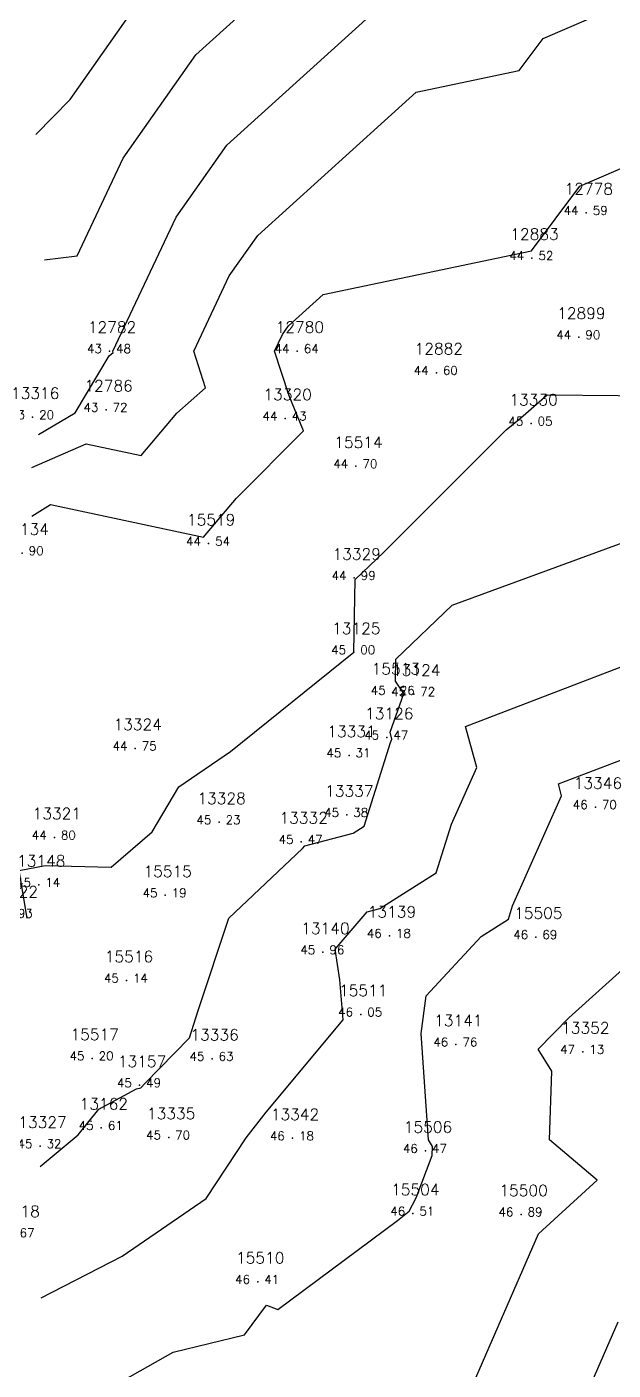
# Model space of a CAD drawing. Header units: millimetres. Extents: x 1412565 to 1412813, y 4931476 to 4931699.
# Drawn here: x 1412748.64 to 1412762.13, y 4931629.59 to 4931660.49 of the extents above; entities that cross this region are included whole.
import ezdxf
from ezdxf.enums import TextEntityAlignment as Align

# ---------------------------------------------------------------- set-up
doc = ezdxf.new("R2010")
doc.units = ezdxf.units.MM
for name, color, linetype in [('CIVIL', 50, 'Continuous'), ('CIVIL-DRAW', 80, 'Continuous'), ('CIVIL-NONAME', 130, 'Continuous'), ('CIVIL-TEXT', 240, 'Continuous'), ('CIVIL-Z', 50, 'Continuous'), ('Tcontours0', 7, 'Continuous'), ('Tcontours1', 7, 'Continuous'), ('Tcontours2', 7, 'Continuous')]:
    doc.layers.add(name, color=color, linetype=linetype)
doc.styles.add('CIVILCADMAIN', font='TXT.SHX')
doc.styles.get("Standard").update_dxf_attribs({"font": 'arial.ttf'})

# ---------------------------------------------------------------- blocks, each defined once
blk = doc.blocks.new('CIVIL-ZZ')
at = {"layer": 'CIVIL-DRAW'}
blk.add_point((0, 0), dxfattribs=at)
at = {"layer": 'CIVIL-NONAME'}
blk.add_attdef('NAME', text='', height=1.8, dxfattribs=at).set_placement((0, 2.1), align=Align.CENTER)
at = {"layer": 'CIVIL-TEXT', "flags": 8}
blk.add_attdef('TEXT', text='', height=2, dxfattribs=at).set_placement((0.2, -3.3), align=Align.CENTER)
at = {"layer": 'CIVIL-Z'}
blk.add_attdef('Z1', text='', height=1.6, dxfattribs=at).set_placement((-0.75, -0.225), align=Align.RIGHT)
blk.add_attdef('Z2', (0.75, -0.225), '', height=1.6, dxfattribs=at)

msp = doc.modelspace()

# ---------------------------------------------------------------- linework, layer by layer
at = {"layer": 'Tcontours0', "elevation": 45}
msp.add_lwpolyline([(1412748.646, 4931639.986), (1412748.461, 4931641.078), (1412749.058, 4931641.199), (1412750.578, 4931641.158), (1412751.522, 4931641.97), (1412752.135, 4931643.005), (1412753.326, 4931643.819), (1412756.16, 4931646.1), (1412756.189, 4931647.773), (1412756.848, 4931648.402), (1412759.664, 4931651.22), (1412759.998, 4931651.49), (1412760.607, 4931652.023), (1412763.876, 4931651.995)], dxfattribs=at)
at = {"layer": 'Tcontours1'}
for points, elevation in [([(1412749.042, 4931655.13), (1412749.791, 4931655.224), (1412750.852, 4931657.465), (1412752.526, 4931659.843), (1412756.986, 4931663.879)], 43), ([(1412748.753, 4931650.35), (1412750.002, 4931650.897), (1412751.266, 4931650.628), (1412752.085, 4931651.601), (1412752.751, 4931652.182), (1412752.477, 4931653.03), (1412753.296, 4931654.761), (1412753.949, 4931655.689), (1412757.596, 4931658.988), (1412759.967, 4931659.484), (1412760.516, 4931660.22), (1412761.62, 4931660.694)], 44), ([(1412748.965, 4931631.253), (1412750.831, 4931632.213), (1412752.766, 4931633.537), (1412753.681, 4931634.928), (1412754.145, 4931635.519), (1412755.913, 4931637.649), (1412755.837, 4931638.564), (1412755.728, 4931639.269), (1412756.465, 4931640.128), (1412756.759, 4931640.206), (1412758.059, 4931641.03), (1412758.41, 4931642.146), (1412758.988, 4931643.451), (1412758.734, 4931644.397), (1412763.834, 4931646.345)], 46), ([(1412758.556, 4931628.456), (1412760.413, 4931632.725), (1412761.761, 4931633.959), (1412760.661, 4931634.884), (1412760.717, 4931636.461), (1412760.404, 4931636.97), (1412761.111, 4931637.69), (1412762.66, 4931639.09)], 47)]:
    msp.add_lwpolyline(points, dxfattribs=dict(at, elevation=elevation))
at = {"layer": 'Tcontours2'}
for points, elevation in [([(1412748.907, 4931651.11), (1412749.745, 4931651.608), (1412750.533, 4931652.917), (1412750.625, 4931652.997), (1412750.614, 4931653.03), (1412752.074, 4931656.113), (1412753.238, 4931657.766), (1412759.637, 4931663.556)], 43.5), ([(1412748.842, 4931658.01), (1412749.631, 4931658.817), (1412751.815, 4931661.92)], 42.5), ([(1412748.753, 4931649.233), (1412749.184, 4931649.499), (1412752.705, 4931648.75), (1412753.46, 4931649.647), (1412755.003, 4931651.195), (1412754.673, 4931651.997), (1412754.339, 4931653.03), (1412754.518, 4931653.409), (1412754.661, 4931653.612), (1412755.458, 4931654.333), (1412760.249, 4931655.336), (1412761.358, 4931656.822), (1412763.59, 4931657.78), (1412763.627, 4931656.11), (1412764.367, 4931656.842), (1412764.76, 4931656.77), (1412766.407, 4931657.301), (1412766.489, 4931657.188), (1412766.76, 4931657.595), (1412767.23, 4931659.536), (1412768.576, 4931661.428)], 44.5), ([(1412748.941, 4931634.269), (1412749.815, 4931635.001), (1412750.294, 4931635.589), (1412751.157, 4931636.058), (1412751.262, 4931636.083), (1412751.349, 4931636.184), (1412752.377, 4931637.228), (1412752.581, 4931637.861), (1412753.281, 4931639.983), (1412754.981, 4931641.584), (1412755.036, 4931641.649), (1412756.147, 4931641.943), (1412756.398, 4931642.103), (1412757.004, 4931644.027), (1412757.037, 4931644.101), (1412756.994, 4931644.26), (1412757.315, 4931645.154), (1412757.118, 4931645.433), (1412757.127, 4931645.945), (1412758.427, 4931647.182), (1412763.425, 4931649.019)], 45.5), ([(1412749.264, 4931628.453), (1412752, 4931630), (1412753.643, 4931630.397), (1412754.153, 4931631.08), (1412754.41, 4931630.982), (1412757.163, 4931633.033), (1412757.436, 4931633.242), (1412757.592, 4931633.55), (1412757.967, 4931634.526), (1412757.975, 4931634.734), (1412757.882, 4931634.883), (1412757.708, 4931637.333), (1412757.824, 4931638.201), (1412759.095, 4931639.561), (1412759.719, 4931639.958), (1412759.816, 4931640.265), (1412760.94, 4931642.8), (1412760.867, 4931643.071), (1412762.324, 4931643.627)], 46.5), ([(1412761.049, 4931627.957), (1412762.243, 4931630.702)], 47.5)]:
    msp.add_lwpolyline(points, dxfattribs=dict(at, elevation=elevation))

# ---------------------------------------------------------------- block references
at = {"layer": 'CIVIL'}
ref = msp.add_blockref('CIVIL-ZZ', (1412761.51, 4931656.21, 44.59), dxfattribs=dict(at, xscale=0.2, yscale=0.2))
ref.add_attrib('Z2', '59', (1412761.66, 4931656.165), dxfattribs={"layer": 'CIVIL-Z', "height": 0.2, "style": 'CIVILCADMAIN'})
ref.add_attrib('Z1', '44', (1412760.99, 4931656.165), dxfattribs={"layer": 'CIVIL-Z', "height": 0.2, "style": 'CIVILCADMAIN'})
ref.add_attrib('NAME', '12778', (1412761.01, 4931656.63), dxfattribs={"layer": 'CIVIL-NONAME', "height": 0.26, "style": 'CIVILCADMAIN'})
ref = msp.add_blockref('CIVIL-ZZ', (1412760.26, 4931655.17, 44.52), dxfattribs=dict(at, xscale=0.2, yscale=0.2))
ref.add_attrib('Z2', '52', (1412760.41, 4931655.125), dxfattribs={"layer": 'CIVIL-Z', "height": 0.2, "style": 'CIVILCADMAIN'})
ref.add_attrib('Z1', '44', (1412759.74, 4931655.125), dxfattribs={"layer": 'CIVIL-Z', "height": 0.2, "style": 'CIVILCADMAIN'})
ref.add_attrib('NAME', '12883', (1412759.76, 4931655.59), dxfattribs={"layer": 'CIVIL-NONAME', "height": 0.26, "style": 'CIVILCADMAIN'})
ref = msp.add_blockref('CIVIL-ZZ', (1412761.34, 4931653.35, 44.9), dxfattribs=dict(at, xscale=0.2, yscale=0.2))
ref.add_attrib('Z2', '90', (1412761.49, 4931653.305), dxfattribs={"layer": 'CIVIL-Z', "height": 0.2, "style": 'CIVILCADMAIN'})
ref.add_attrib('Z1', '44', (1412760.82, 4931653.305), dxfattribs={"layer": 'CIVIL-Z', "height": 0.2, "style": 'CIVILCADMAIN'})
ref.add_attrib('NAME', '12899', (1412760.84, 4931653.77), dxfattribs={"layer": 'CIVIL-NONAME', "height": 0.26, "style": 'CIVILCADMAIN'})
ref = msp.add_blockref('CIVIL-ZZ', (1412750.54, 4931653.03, 43.48), dxfattribs=dict(at, xscale=0.2, yscale=0.2))
ref.add_attrib('Z2', '48', (1412750.69, 4931652.985), dxfattribs={"layer": 'CIVIL-Z', "height": 0.2, "style": 'CIVILCADMAIN'})
ref.add_attrib('Z1', '43', (1412750.02, 4931652.985), dxfattribs={"layer": 'CIVIL-Z', "height": 0.2, "style": 'CIVILCADMAIN'})
ref.add_attrib('NAME', '12782', (1412750.04, 4931653.45), dxfattribs={"layer": 'CIVIL-NONAME', "height": 0.26, "style": 'CIVILCADMAIN'})
ref = msp.add_blockref('CIVIL-ZZ', (1412754.86, 4931653.03, 44.64), dxfattribs=dict(at, xscale=0.2, yscale=0.2))
ref.add_attrib('Z2', '64', (1412755.01, 4931652.985), dxfattribs={"layer": 'CIVIL-Z', "height": 0.2, "style": 'CIVILCADMAIN'})
ref.add_attrib('Z1', '44', (1412754.34, 4931652.985), dxfattribs={"layer": 'CIVIL-Z', "height": 0.2, "style": 'CIVILCADMAIN'})
ref.add_attrib('NAME', '12780', (1412754.36, 4931653.45), dxfattribs={"layer": 'CIVIL-NONAME', "height": 0.26, "style": 'CIVILCADMAIN'})
ref = msp.add_blockref('CIVIL-ZZ', (1412758.06, 4931652.53, 44.6), dxfattribs=dict(at, xscale=0.2, yscale=0.2))
ref.add_attrib('Z2', '60', (1412758.21, 4931652.485), dxfattribs={"layer": 'CIVIL-Z', "height": 0.2, "style": 'CIVILCADMAIN'})
ref.add_attrib('Z1', '44', (1412757.54, 4931652.485), dxfattribs={"layer": 'CIVIL-Z', "height": 0.2, "style": 'CIVILCADMAIN'})
ref.add_attrib('NAME', '12882', (1412757.56, 4931652.95), dxfattribs={"layer": 'CIVIL-NONAME', "height": 0.26, "style": 'CIVILCADMAIN'})
ref = msp.add_blockref('CIVIL-ZZ', (1412750.46, 4931651.68, 43.72), dxfattribs=dict(at, xscale=0.2, yscale=0.2))
ref.add_attrib('Z2', '72', (1412750.61, 4931651.635), dxfattribs={"layer": 'CIVIL-Z', "height": 0.2, "style": 'CIVILCADMAIN'})
ref.add_attrib('Z1', '43', (1412749.94, 4931651.635), dxfattribs={"layer": 'CIVIL-Z', "height": 0.2, "style": 'CIVILCADMAIN'})
ref.add_attrib('NAME', '12786', (1412749.96, 4931652.1), dxfattribs={"layer": 'CIVIL-NONAME', "height": 0.26, "style": 'CIVILCADMAIN'})
ref = msp.add_blockref('CIVIL-ZZ', (1412748.77, 4931651.51, 43.2), dxfattribs=dict(at, xscale=0.2, yscale=0.2))
ref.add_attrib('Z2', '20', (1412748.92, 4931651.465), dxfattribs={"layer": 'CIVIL-Z', "height": 0.2, "style": 'CIVILCADMAIN'})
ref.add_attrib('Z1', '43', (1412748.25, 4931651.465), dxfattribs={"layer": 'CIVIL-Z', "height": 0.2, "style": 'CIVILCADMAIN'})
ref.add_attrib('NAME', '13316', (1412748.27, 4931651.93), dxfattribs={"layer": 'CIVIL-NONAME', "height": 0.26, "style": 'CIVILCADMAIN'})
ref = msp.add_blockref('CIVIL-ZZ', (1412754.58, 4931651.48, 44.43), dxfattribs=dict(at, xscale=0.2, yscale=0.2))
ref.add_attrib('Z2', '43', (1412754.73, 4931651.435), dxfattribs={"layer": 'CIVIL-Z', "height": 0.2, "style": 'CIVILCADMAIN'})
ref.add_attrib('Z1', '44', (1412754.06, 4931651.435), dxfattribs={"layer": 'CIVIL-Z', "height": 0.2, "style": 'CIVILCADMAIN'})
ref.add_attrib('NAME', '13320', (1412754.08, 4931651.9), dxfattribs={"layer": 'CIVIL-NONAME', "height": 0.26, "style": 'CIVILCADMAIN'})
ref = msp.add_blockref('CIVIL-ZZ', (1412760.24, 4931651.36, 45.05), dxfattribs=dict(at, xscale=0.2, yscale=0.2))
ref.add_attrib('Z2', '05', (1412760.39, 4931651.315), dxfattribs={"layer": 'CIVIL-Z', "height": 0.2, "style": 'CIVILCADMAIN'})
ref.add_attrib('Z1', '45', (1412759.72, 4931651.315), dxfattribs={"layer": 'CIVIL-Z', "height": 0.2, "style": 'CIVILCADMAIN'})
ref.add_attrib('NAME', '13330', (1412759.74, 4931651.78), dxfattribs={"layer": 'CIVIL-NONAME', "height": 0.26, "style": 'CIVILCADMAIN'})
ref = msp.add_blockref('CIVIL-ZZ', (1412756.21, 4931650.38, 44.7), dxfattribs=dict(at, xscale=0.2, yscale=0.2))
ref.add_attrib('Z2', '70', (1412756.36, 4931650.335), dxfattribs={"layer": 'CIVIL-Z', "height": 0.2, "style": 'CIVILCADMAIN'})
ref.add_attrib('Z1', '44', (1412755.69, 4931650.335), dxfattribs={"layer": 'CIVIL-Z', "height": 0.2, "style": 'CIVILCADMAIN'})
ref.add_attrib('NAME', '15514', (1412755.71, 4931650.8), dxfattribs={"layer": 'CIVIL-NONAME', "height": 0.26, "style": 'CIVILCADMAIN'})
ref = msp.add_blockref('CIVIL-ZZ', (1412752.82, 4931648.6, 44.54), dxfattribs=dict(at, xscale=0.2, yscale=0.2))
ref.add_attrib('Z2', '54', (1412752.97, 4931648.555), dxfattribs={"layer": 'CIVIL-Z', "height": 0.2, "style": 'CIVILCADMAIN'})
ref.add_attrib('Z1', '44', (1412752.3, 4931648.555), dxfattribs={"layer": 'CIVIL-Z', "height": 0.2, "style": 'CIVILCADMAIN'})
ref.add_attrib('NAME', '15519', (1412752.32, 4931649.02), dxfattribs={"layer": 'CIVIL-NONAME', "height": 0.26, "style": 'CIVILCADMAIN'})
ref = msp.add_blockref('CIVIL-ZZ', (1412748.53, 4931648.38, 44.9), dxfattribs=dict(at, xscale=0.2, yscale=0.2))
ref.add_attrib('Z2', '90', (1412748.68, 4931648.335), dxfattribs={"layer": 'CIVIL-Z', "height": 0.2, "style": 'CIVILCADMAIN'})
ref.add_attrib('Z1', '44', (1412748.01, 4931648.335), dxfattribs={"layer": 'CIVIL-Z', "height": 0.2, "style": 'CIVILCADMAIN'})
ref.add_attrib('NAME', '13134', (1412748.03, 4931648.8), dxfattribs={"layer": 'CIVIL-NONAME', "height": 0.26, "style": 'CIVILCADMAIN'})
ref = msp.add_blockref('CIVIL-ZZ', (1412756.17, 4931647.81, 44.99), dxfattribs=dict(at, xscale=0.2, yscale=0.2))
ref.add_attrib('Z2', '99', (1412756.32, 4931647.765), dxfattribs={"layer": 'CIVIL-Z', "height": 0.2, "style": 'CIVILCADMAIN'})
ref.add_attrib('Z1', '44', (1412755.65, 4931647.765), dxfattribs={"layer": 'CIVIL-Z', "height": 0.2, "style": 'CIVILCADMAIN'})
ref.add_attrib('NAME', '13329', (1412755.67, 4931648.23), dxfattribs={"layer": 'CIVIL-NONAME', "height": 0.26, "style": 'CIVILCADMAIN'})
ref = msp.add_blockref('CIVIL-ZZ', (1412756.16, 4931646.1, 45), dxfattribs=dict(at, xscale=0.2, yscale=0.2))
ref.add_attrib('Z2', '00', (1412756.31, 4931646.055), dxfattribs={"layer": 'CIVIL-Z', "height": 0.2, "style": 'CIVILCADMAIN'})
ref.add_attrib('Z1', '45', (1412755.64, 4931646.055), dxfattribs={"layer": 'CIVIL-Z', "height": 0.2, "style": 'CIVILCADMAIN'})
ref.add_attrib('NAME', '13125', (1412755.66, 4931646.52), dxfattribs={"layer": 'CIVIL-NONAME', "height": 0.26, "style": 'CIVILCADMAIN'})
ref = msp.add_blockref('CIVIL-ZZ', (1412757.07, 4931645.17, 45.26), dxfattribs=dict(at, xscale=0.2, yscale=0.2))
ref.add_attrib('Z2', '26', (1412757.22, 4931645.125), dxfattribs={"layer": 'CIVIL-Z', "height": 0.2, "style": 'CIVILCADMAIN'})
ref.add_attrib('Z1', '45', (1412756.55, 4931645.125), dxfattribs={"layer": 'CIVIL-Z', "height": 0.2, "style": 'CIVILCADMAIN'})
ref.add_attrib('NAME', '15513', (1412756.57, 4931645.59), dxfattribs={"layer": 'CIVIL-NONAME', "height": 0.26, "style": 'CIVILCADMAIN'})
ref = msp.add_blockref('CIVIL-ZZ', (1412757.54, 4931645.14, 45.72), dxfattribs=dict(at, xscale=0.2, yscale=0.2))
ref.add_attrib('Z2', '72', (1412757.69, 4931645.095), dxfattribs={"layer": 'CIVIL-Z', "height": 0.2, "style": 'CIVILCADMAIN'})
ref.add_attrib('Z1', '45', (1412757.02, 4931645.095), dxfattribs={"layer": 'CIVIL-Z', "height": 0.2, "style": 'CIVILCADMAIN'})
ref.add_attrib('NAME', '13124', (1412757.04, 4931645.56), dxfattribs={"layer": 'CIVIL-NONAME', "height": 0.26, "style": 'CIVILCADMAIN'})
ref = msp.add_blockref('CIVIL-ZZ', (1412756.92, 4931644.14, 45.47), dxfattribs=dict(at, xscale=0.2, yscale=0.2))
ref.add_attrib('Z2', '47', (1412757.07, 4931644.095), dxfattribs={"layer": 'CIVIL-Z', "height": 0.2, "style": 'CIVILCADMAIN'})
ref.add_attrib('Z1', '45', (1412756.4, 4931644.095), dxfattribs={"layer": 'CIVIL-Z', "height": 0.2, "style": 'CIVILCADMAIN'})
ref.add_attrib('NAME', '13126', (1412756.42, 4931644.56), dxfattribs={"layer": 'CIVIL-NONAME', "height": 0.26, "style": 'CIVILCADMAIN'})
ref = msp.add_blockref('CIVIL-ZZ', (1412751.13, 4931643.89, 44.75), dxfattribs=dict(at, xscale=0.2, yscale=0.2))
ref.add_attrib('Z2', '75', (1412751.28, 4931643.845), dxfattribs={"layer": 'CIVIL-Z', "height": 0.2, "style": 'CIVILCADMAIN'})
ref.add_attrib('Z1', '44', (1412750.61, 4931643.845), dxfattribs={"layer": 'CIVIL-Z', "height": 0.2, "style": 'CIVILCADMAIN'})
ref.add_attrib('NAME', '13324', (1412750.63, 4931644.31), dxfattribs={"layer": 'CIVIL-NONAME', "height": 0.26, "style": 'CIVILCADMAIN'})
ref = msp.add_blockref('CIVIL-ZZ', (1412756.05, 4931643.73, 45.31), dxfattribs=dict(at, xscale=0.2, yscale=0.2))
ref.add_attrib('Z2', '31', (1412756.2, 4931643.685), dxfattribs={"layer": 'CIVIL-Z', "height": 0.2, "style": 'CIVILCADMAIN'})
ref.add_attrib('Z1', '45', (1412755.53, 4931643.685), dxfattribs={"layer": 'CIVIL-Z', "height": 0.2, "style": 'CIVILCADMAIN'})
ref.add_attrib('NAME', '13331', (1412755.55, 4931644.15), dxfattribs={"layer": 'CIVIL-NONAME', "height": 0.26, "style": 'CIVILCADMAIN'})
ref = msp.add_blockref('CIVIL-ZZ', (1412761.72, 4931642.54, 46.7), dxfattribs=dict(at, xscale=0.2, yscale=0.2))
ref.add_attrib('Z2', '70', (1412761.87, 4931642.495), dxfattribs={"layer": 'CIVIL-Z', "height": 0.2, "style": 'CIVILCADMAIN'})
ref.add_attrib('Z1', '46', (1412761.2, 4931642.495), dxfattribs={"layer": 'CIVIL-Z', "height": 0.2, "style": 'CIVILCADMAIN'})
ref.add_attrib('NAME', '13346', (1412761.22, 4931642.96), dxfattribs={"layer": 'CIVIL-NONAME', "height": 0.26, "style": 'CIVILCADMAIN'})
ref = msp.add_blockref('CIVIL-ZZ', (1412753.06, 4931642.19, 45.23), dxfattribs=dict(at, xscale=0.2, yscale=0.2))
ref.add_attrib('Z2', '23', (1412753.21, 4931642.145), dxfattribs={"layer": 'CIVIL-Z', "height": 0.2, "style": 'CIVILCADMAIN'})
ref.add_attrib('Z1', '45', (1412752.54, 4931642.145), dxfattribs={"layer": 'CIVIL-Z', "height": 0.2, "style": 'CIVILCADMAIN'})
ref.add_attrib('NAME', '13328', (1412752.56, 4931642.61), dxfattribs={"layer": 'CIVIL-NONAME', "height": 0.26, "style": 'CIVILCADMAIN'})
ref = msp.add_blockref('CIVIL-ZZ', (1412756, 4931642.36, 45.38), dxfattribs=dict(at, xscale=0.2, yscale=0.2))
ref.add_attrib('Z2', '38', (1412756.15, 4931642.315), dxfattribs={"layer": 'CIVIL-Z', "height": 0.2, "style": 'CIVILCADMAIN'})
ref.add_attrib('Z1', '45', (1412755.48, 4931642.315), dxfattribs={"layer": 'CIVIL-Z', "height": 0.2, "style": 'CIVILCADMAIN'})
ref.add_attrib('NAME', '13337', (1412755.5, 4931642.78), dxfattribs={"layer": 'CIVIL-NONAME', "height": 0.26, "style": 'CIVILCADMAIN'})
ref = msp.add_blockref('CIVIL-ZZ', (1412749.27, 4931641.84, 44.8), dxfattribs=dict(at, xscale=0.2, yscale=0.2))
ref.add_attrib('Z2', '80', (1412749.42, 4931641.795), dxfattribs={"layer": 'CIVIL-Z', "height": 0.2, "style": 'CIVILCADMAIN'})
ref.add_attrib('Z1', '44', (1412748.75, 4931641.795), dxfattribs={"layer": 'CIVIL-Z', "height": 0.2, "style": 'CIVILCADMAIN'})
ref.add_attrib('NAME', '13321', (1412748.77, 4931642.26), dxfattribs={"layer": 'CIVIL-NONAME', "height": 0.26, "style": 'CIVILCADMAIN'})
ref = msp.add_blockref('CIVIL-ZZ', (1412754.95, 4931641.74, 45.47), dxfattribs=dict(at, xscale=0.2, yscale=0.2))
ref.add_attrib('Z2', '47', (1412755.1, 4931641.695), dxfattribs={"layer": 'CIVIL-Z', "height": 0.2, "style": 'CIVILCADMAIN'})
ref.add_attrib('Z1', '45', (1412754.43, 4931641.695), dxfattribs={"layer": 'CIVIL-Z', "height": 0.2, "style": 'CIVILCADMAIN'})
ref.add_attrib('NAME', '13332', (1412754.45, 4931642.16), dxfattribs={"layer": 'CIVIL-NONAME', "height": 0.26, "style": 'CIVILCADMAIN'})
ref = msp.add_blockref('CIVIL-ZZ', (1412748.91, 4931640.75, 45.14), dxfattribs=dict(at, xscale=0.2, yscale=0.2))
ref.add_attrib('Z2', '14', (1412749.06, 4931640.705), dxfattribs={"layer": 'CIVIL-Z', "height": 0.2, "style": 'CIVILCADMAIN'})
ref.add_attrib('Z1', '45', (1412748.39, 4931640.705), dxfattribs={"layer": 'CIVIL-Z', "height": 0.2, "style": 'CIVILCADMAIN'})
ref.add_attrib('NAME', '13148', (1412748.41, 4931641.17), dxfattribs={"layer": 'CIVIL-NONAME', "height": 0.26, "style": 'CIVILCADMAIN'})
ref = msp.add_blockref('CIVIL-ZZ', (1412751.82, 4931640.51, 45.19), dxfattribs=dict(at, xscale=0.2, yscale=0.2))
ref.add_attrib('Z2', '19', (1412751.97, 4931640.465), dxfattribs={"layer": 'CIVIL-Z', "height": 0.2, "style": 'CIVILCADMAIN'})
ref.add_attrib('Z1', '45', (1412751.3, 4931640.465), dxfattribs={"layer": 'CIVIL-Z', "height": 0.2, "style": 'CIVILCADMAIN'})
ref.add_attrib('NAME', '15515', (1412751.32, 4931640.93), dxfattribs={"layer": 'CIVIL-NONAME', "height": 0.26, "style": 'CIVILCADMAIN'})
ref = msp.add_blockref('CIVIL-ZZ', (1412748.28, 4931640.04, 44.93), dxfattribs=dict(at, xscale=0.2, yscale=0.2))
ref.add_attrib('Z2', '93', (1412748.43, 4931639.995), dxfattribs={"layer": 'CIVIL-Z', "height": 0.2, "style": 'CIVILCADMAIN'})
ref.add_attrib('Z1', '44', (1412747.76, 4931639.995), dxfattribs={"layer": 'CIVIL-Z', "height": 0.2, "style": 'CIVILCADMAIN'})
ref.add_attrib('NAME', '13322', (1412747.78, 4931640.46), dxfattribs={"layer": 'CIVIL-NONAME', "height": 0.26, "style": 'CIVILCADMAIN'})
ref = msp.add_blockref('CIVIL-ZZ', (1412756.98, 4931639.58, 46.18), dxfattribs=dict(at, xscale=0.2, yscale=0.2))
ref.add_attrib('Z2', '18', (1412757.13, 4931639.535), dxfattribs={"layer": 'CIVIL-Z', "height": 0.2, "style": 'CIVILCADMAIN'})
ref.add_attrib('Z1', '46', (1412756.46, 4931639.535), dxfattribs={"layer": 'CIVIL-Z', "height": 0.2, "style": 'CIVILCADMAIN'})
ref.add_attrib('NAME', '13139', (1412756.48, 4931640), dxfattribs={"layer": 'CIVIL-NONAME', "height": 0.26, "style": 'CIVILCADMAIN'})
ref = msp.add_blockref('CIVIL-ZZ', (1412760.35, 4931639.55, 46.69), dxfattribs=dict(at, xscale=0.2, yscale=0.2))
ref.add_attrib('Z2', '69', (1412760.5, 4931639.505), dxfattribs={"layer": 'CIVIL-Z', "height": 0.2, "style": 'CIVILCADMAIN'})
ref.add_attrib('Z1', '46', (1412759.83, 4931639.505), dxfattribs={"layer": 'CIVIL-Z', "height": 0.2, "style": 'CIVILCADMAIN'})
ref.add_attrib('NAME', '15505', (1412759.85, 4931639.97), dxfattribs={"layer": 'CIVIL-NONAME', "height": 0.26, "style": 'CIVILCADMAIN'})
ref = msp.add_blockref('CIVIL-ZZ', (1412755.45, 4931639.2, 45.96), dxfattribs=dict(at, xscale=0.2, yscale=0.2))
ref.add_attrib('Z2', '96', (1412755.6, 4931639.155), dxfattribs={"layer": 'CIVIL-Z', "height": 0.2, "style": 'CIVILCADMAIN'})
ref.add_attrib('Z1', '45', (1412754.93, 4931639.155), dxfattribs={"layer": 'CIVIL-Z', "height": 0.2, "style": 'CIVILCADMAIN'})
ref.add_attrib('NAME', '13140', (1412754.95, 4931639.62), dxfattribs={"layer": 'CIVIL-NONAME', "height": 0.26, "style": 'CIVILCADMAIN'})
ref = msp.add_blockref('CIVIL-ZZ', (1412750.93, 4931638.55, 45.14), dxfattribs=dict(at, xscale=0.2, yscale=0.2))
ref.add_attrib('Z2', '14', (1412751.08, 4931638.505), dxfattribs={"layer": 'CIVIL-Z', "height": 0.2, "style": 'CIVILCADMAIN'})
ref.add_attrib('Z1', '45', (1412750.41, 4931638.505), dxfattribs={"layer": 'CIVIL-Z', "height": 0.2, "style": 'CIVILCADMAIN'})
ref.add_attrib('NAME', '15516', (1412750.43, 4931638.97), dxfattribs={"layer": 'CIVIL-NONAME', "height": 0.26, "style": 'CIVILCADMAIN'})
ref = msp.add_blockref('CIVIL-ZZ', (1412756.32, 4931637.77, 46.05), dxfattribs=dict(at, xscale=0.2, yscale=0.2))
ref.add_attrib('Z2', '05', (1412756.47, 4931637.725), dxfattribs={"layer": 'CIVIL-Z', "height": 0.2, "style": 'CIVILCADMAIN'})
ref.add_attrib('Z1', '46', (1412755.8, 4931637.725), dxfattribs={"layer": 'CIVIL-Z', "height": 0.2, "style": 'CIVILCADMAIN'})
ref.add_attrib('NAME', '15511', (1412755.82, 4931638.19), dxfattribs={"layer": 'CIVIL-NONAME', "height": 0.26, "style": 'CIVILCADMAIN'})
ref = msp.add_blockref('CIVIL-ZZ', (1412758.51, 4931637.08, 46.76), dxfattribs=dict(at, xscale=0.2, yscale=0.2))
ref.add_attrib('Z2', '76', (1412758.66, 4931637.035), dxfattribs={"layer": 'CIVIL-Z', "height": 0.2, "style": 'CIVILCADMAIN'})
ref.add_attrib('Z1', '46', (1412757.99, 4931637.035), dxfattribs={"layer": 'CIVIL-Z', "height": 0.2, "style": 'CIVILCADMAIN'})
ref.add_attrib('NAME', '13141', (1412758.01, 4931637.5), dxfattribs={"layer": 'CIVIL-NONAME', "height": 0.26, "style": 'CIVILCADMAIN'})
ref = msp.add_blockref('CIVIL-ZZ', (1412761.43, 4931636.91, 47.13), dxfattribs=dict(at, xscale=0.2, yscale=0.2))
ref.add_attrib('Z2', '13', (1412761.58, 4931636.865), dxfattribs={"layer": 'CIVIL-Z', "height": 0.2, "style": 'CIVILCADMAIN'})
ref.add_attrib('Z1', '47', (1412760.91, 4931636.865), dxfattribs={"layer": 'CIVIL-Z', "height": 0.2, "style": 'CIVILCADMAIN'})
ref.add_attrib('NAME', '13352', (1412760.93, 4931637.33), dxfattribs={"layer": 'CIVIL-NONAME', "height": 0.26, "style": 'CIVILCADMAIN'})
ref = msp.add_blockref('CIVIL-ZZ', (1412750.14, 4931636.76, 45.2), dxfattribs=dict(at, xscale=0.2, yscale=0.2))
ref.add_attrib('Z2', '20', (1412750.29, 4931636.715), dxfattribs={"layer": 'CIVIL-Z', "height": 0.2, "style": 'CIVILCADMAIN'})
ref.add_attrib('Z1', '45', (1412749.62, 4931636.715), dxfattribs={"layer": 'CIVIL-Z', "height": 0.2, "style": 'CIVILCADMAIN'})
ref.add_attrib('NAME', '15517', (1412749.64, 4931637.18), dxfattribs={"layer": 'CIVIL-NONAME', "height": 0.26, "style": 'CIVILCADMAIN'})
ref = msp.add_blockref('CIVIL-ZZ', (1412752.9, 4931636.75, 45.63), dxfattribs=dict(at, xscale=0.2, yscale=0.2))
ref.add_attrib('Z2', '63', (1412753.05, 4931636.705), dxfattribs={"layer": 'CIVIL-Z', "height": 0.2, "style": 'CIVILCADMAIN'})
ref.add_attrib('Z1', '45', (1412752.38, 4931636.705), dxfattribs={"layer": 'CIVIL-Z', "height": 0.2, "style": 'CIVILCADMAIN'})
ref.add_attrib('NAME', '13336', (1412752.4, 4931637.17), dxfattribs={"layer": 'CIVIL-NONAME', "height": 0.26, "style": 'CIVILCADMAIN'})
ref = msp.add_blockref('CIVIL-ZZ', (1412751.23, 4931636.14, 45.49), dxfattribs=dict(at, xscale=0.2, yscale=0.2))
ref.add_attrib('Z2', '49', (1412751.38, 4931636.095), dxfattribs={"layer": 'CIVIL-Z', "height": 0.2, "style": 'CIVILCADMAIN'})
ref.add_attrib('Z1', '45', (1412750.71, 4931636.095), dxfattribs={"layer": 'CIVIL-Z', "height": 0.2, "style": 'CIVILCADMAIN'})
ref.add_attrib('NAME', '13157', (1412750.73, 4931636.56), dxfattribs={"layer": 'CIVIL-NONAME', "height": 0.26, "style": 'CIVILCADMAIN'})
ref = msp.add_blockref('CIVIL-ZZ', (1412750.35, 4931635.16, 45.61), dxfattribs=dict(at, xscale=0.2, yscale=0.2))
ref.add_attrib('Z2', '61', (1412750.5, 4931635.115), dxfattribs={"layer": 'CIVIL-Z', "height": 0.2, "style": 'CIVILCADMAIN'})
ref.add_attrib('Z1', '45', (1412749.83, 4931635.115), dxfattribs={"layer": 'CIVIL-Z', "height": 0.2, "style": 'CIVILCADMAIN'})
ref.add_attrib('NAME', '13162', (1412749.85, 4931635.58), dxfattribs={"layer": 'CIVIL-NONAME', "height": 0.26, "style": 'CIVILCADMAIN'})
ref = msp.add_blockref('CIVIL-ZZ', (1412748.94, 4931634.74, 45.32), dxfattribs=dict(at, xscale=0.2, yscale=0.2))
ref.add_attrib('Z2', '32', (1412749.09, 4931634.695), dxfattribs={"layer": 'CIVIL-Z', "height": 0.2, "style": 'CIVILCADMAIN'})
ref.add_attrib('Z1', '45', (1412748.42, 4931634.695), dxfattribs={"layer": 'CIVIL-Z', "height": 0.2, "style": 'CIVILCADMAIN'})
ref.add_attrib('NAME', '13327', (1412748.44, 4931635.16), dxfattribs={"layer": 'CIVIL-NONAME', "height": 0.26, "style": 'CIVILCADMAIN'})
ref = msp.add_blockref('CIVIL-ZZ', (1412751.9, 4931634.94, 45.7), dxfattribs=dict(at, xscale=0.2, yscale=0.2))
ref.add_attrib('Z2', '70', (1412752.05, 4931634.895), dxfattribs={"layer": 'CIVIL-Z', "height": 0.2, "style": 'CIVILCADMAIN'})
ref.add_attrib('Z1', '45', (1412751.38, 4931634.895), dxfattribs={"layer": 'CIVIL-Z', "height": 0.2, "style": 'CIVILCADMAIN'})
ref.add_attrib('NAME', '13335', (1412751.4, 4931635.36), dxfattribs={"layer": 'CIVIL-NONAME', "height": 0.26, "style": 'CIVILCADMAIN'})
ref = msp.add_blockref('CIVIL-ZZ', (1412754.75, 4931634.92, 46.18), dxfattribs=dict(at, xscale=0.2, yscale=0.2))
ref.add_attrib('Z2', '18', (1412754.9, 4931634.875), dxfattribs={"layer": 'CIVIL-Z', "height": 0.2, "style": 'CIVILCADMAIN'})
ref.add_attrib('Z1', '46', (1412754.23, 4931634.875), dxfattribs={"layer": 'CIVIL-Z', "height": 0.2, "style": 'CIVILCADMAIN'})
ref.add_attrib('NAME', '13342', (1412754.25, 4931635.34), dxfattribs={"layer": 'CIVIL-NONAME', "height": 0.26, "style": 'CIVILCADMAIN'})
ref = msp.add_blockref('CIVIL-ZZ', (1412757.81, 4931634.63, 46.47), dxfattribs=dict(at, xscale=0.2, yscale=0.2))
ref.add_attrib('Z2', '47', (1412757.96, 4931634.585), dxfattribs={"layer": 'CIVIL-Z', "height": 0.2, "style": 'CIVILCADMAIN'})
ref.add_attrib('Z1', '46', (1412757.29, 4931634.585), dxfattribs={"layer": 'CIVIL-Z', "height": 0.2, "style": 'CIVILCADMAIN'})
ref.add_attrib('NAME', '15506', (1412757.31, 4931635.05), dxfattribs={"layer": 'CIVIL-NONAME', "height": 0.26, "style": 'CIVILCADMAIN'})
ref = msp.add_blockref('CIVIL-ZZ', (1412757.52, 4931633.19, 46.51), dxfattribs=dict(at, xscale=0.2, yscale=0.2))
ref.add_attrib('Z2', '51', (1412757.67, 4931633.145), dxfattribs={"layer": 'CIVIL-Z', "height": 0.2, "style": 'CIVILCADMAIN'})
ref.add_attrib('Z1', '46', (1412757, 4931633.145), dxfattribs={"layer": 'CIVIL-Z', "height": 0.2, "style": 'CIVILCADMAIN'})
ref.add_attrib('NAME', '15504', (1412757.02, 4931633.61), dxfattribs={"layer": 'CIVIL-NONAME', "height": 0.26, "style": 'CIVILCADMAIN'})
ref = msp.add_blockref('CIVIL-ZZ', (1412760.01, 4931633.17, 46.89), dxfattribs=dict(at, xscale=0.2, yscale=0.2))
ref.add_attrib('Z2', '89', (1412760.16, 4931633.125), dxfattribs={"layer": 'CIVIL-Z', "height": 0.2, "style": 'CIVILCADMAIN'})
ref.add_attrib('Z1', '46', (1412759.49, 4931633.125), dxfattribs={"layer": 'CIVIL-Z', "height": 0.2, "style": 'CIVILCADMAIN'})
ref.add_attrib('NAME', '15500', (1412759.51, 4931633.59), dxfattribs={"layer": 'CIVIL-NONAME', "height": 0.26, "style": 'CIVILCADMAIN'})
ref = msp.add_blockref('CIVIL-ZZ', (1412748.32, 4931632.69, 45.67), dxfattribs=dict(at, xscale=0.2, yscale=0.2))
ref.add_attrib('Z2', '67', (1412748.47, 4931632.645), dxfattribs={"layer": 'CIVIL-Z', "height": 0.2, "style": 'CIVILCADMAIN'})
ref.add_attrib('Z1', '45', (1412747.8, 4931632.645), dxfattribs={"layer": 'CIVIL-Z', "height": 0.2, "style": 'CIVILCADMAIN'})
ref.add_attrib('NAME', '15518', (1412747.82, 4931633.11), dxfattribs={"layer": 'CIVIL-NONAME', "height": 0.26, "style": 'CIVILCADMAIN'})
ref = msp.add_blockref('CIVIL-ZZ', (1412753.95, 4931631.62, 46.41), dxfattribs=dict(at, xscale=0.2, yscale=0.2))
ref.add_attrib('Z2', '41', (1412754.1, 4931631.575), dxfattribs={"layer": 'CIVIL-Z', "height": 0.2, "style": 'CIVILCADMAIN'})
ref.add_attrib('Z1', '46', (1412753.43, 4931631.575), dxfattribs={"layer": 'CIVIL-Z', "height": 0.2, "style": 'CIVILCADMAIN'})
ref.add_attrib('NAME', '15510', (1412753.45, 4931632.04), dxfattribs={"layer": 'CIVIL-NONAME', "height": 0.26, "style": 'CIVILCADMAIN'})

doc.saveas('drawing.dxf')
